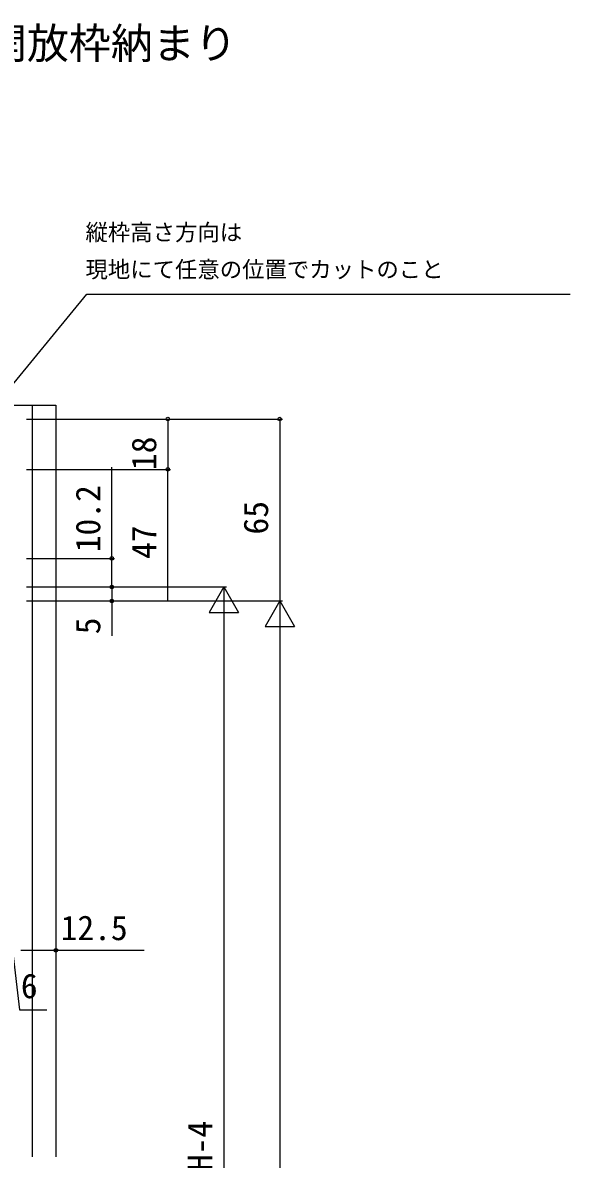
# Model space of a CAD drawing. Units: millimetres, scale not verified. Extents: x -525 to 525, y -784 to 780.
# Drawn here: x -202.6 to -6.8, y -468 to -62.1 of the extents above; entities that cross this region are included whole.
import ezdxf
from ezdxf.enums import TextEntityAlignment as Align

# ---------------------------------------------------------------- set-up
doc = ezdxf.new("R2010")
doc.units = ezdxf.units.MM
doc.header["$LTSCALE"] = 4
for name, color, linetype in [('0-2_USER1', 3, 'Continuous'), ('0-4_YKK_12', 2, 'Continuous'), ('0-7_YKK_D', 6, 'Continuous')]:
    doc.layers.add(name, color=color, linetype=linetype)
doc.styles.add('ＭＳ ゴシック', font='')
doc.styles.get('ＭＳ ゴシック').set_extended_font_data('MS Gothic')

msp = doc.modelspace()

# ---------------------------------------------------------------- linework, layer by layer
at = {"layer": '0-4_YKK_12'}
for p, q in [((-262.708, -198.625), (-190.708, -198.625)), ((-199.208, -198.625), (-199.208, -467.126)), ((-190.708, -198.625), (-190.708, -467.126))]:
    msp.add_line(p, q, dxfattribs=at)
at = {"layer": '0-7_YKK_D'}
for p, q in [((-201.208, -203.625), (-149.708, -203.625)), ((-201.208, -203.625), (-109.708, -203.625)), ((-150.708, -203.625), (-150.708, -221.625)), ((-110.708, -203.625), (-110.708, -268.625)), ((-201.208, -221.625), (-149.708, -221.625)), ((-201.208, -221.625), (-149.708, -221.625)), ((-150.708, -268.625), (-150.708, -221.625)), ((-201.208, -253.425), (-169.708, -253.425)), ((-201.208, -263.625), (-129.708, -263.625)), ((-201.208, -263.625), (-169.708, -263.625)), ((-201.208, -263.625), (-169.708, -263.625)), ((-130.708, -263.625), (-135.958, -272.719)), ((-130.708, -263.625), (-125.458, -272.719)), ((-130.708, -263.625), (-130.708, -281.812)), ((-201.208, -268.625), (-149.708, -268.625)), ((-201.208, -268.625), (-109.708, -268.625)), ((-201.208, -268.625), (-109.708, -268.625)), ((-201.208, -268.625), (-169.708, -268.625)), ((-110.708, -268.625), (-115.958, -277.719)), ((-110.708, -268.625), (-105.458, -277.719)), ((-110.708, -268.625), (-110.708, -286.812)), ((-135.958, -272.719), (-125.458, -272.719)), ((-130.708, -274.125), (-130.708, -649.129)), ((-115.958, -277.719), (-105.458, -277.719)), ((-110.708, -279.125), (-110.708, -658.131)), ((-190.708, -351.146), (-190.708, -394.404))]:
    msp.add_line(p, q, dxfattribs=at)
for points in [[(-212.085, -198.625), (-210.467, -196.655), (-179.593, -159.048), (-6.843, -159.048)], [(-170.708, -263.625), (-170.708, -253.425), (-170.708, -220.875)], [(-170.708, -263.625), (-170.708, -268.625), (-170.708, -281.13)], [(-206.208, -393.404), (-203.769, -414.654), (-193.951, -414.654)], [(-203.208, -393.404), (-190.708, -393.404), (-159.158, -393.404)]]:
    msp.add_lwpolyline(points, dxfattribs=at)
for centre in [(-150.708, -203.625), (-110.708, -203.625), (-150.708, -221.625), (-150.708, -221.625), (-170.708, -253.425), (-170.708, -263.625), (-170.708, -263.625), (-170.708, -268.625), (-190.708, -393.404)]:
    msp.add_circle(centre, 0.637, dxfattribs=at)

# ---------------------------------------------------------------- texts
at = {"layer": '0-2_USER1', "style": 'ＭＳ ゴシック'}
msp.add_text('■アウトセット引戸\u3000片引き戸（平入）開放枠納まり', height=11, dxfattribs=at).set_placement((-486.153, -78.227), align=Align.BOTTOM_LEFT)
at = {"layer": '0-7_YKK_D', "style": 'ＭＳ ゴシック'}
for s, height, p in [('縦枠高さ方向は', 5.865, (-180.138, -141.629)), ('現地にて任意の位置でカットのこと', 5.865, (-180.138, -154.888)), ('12.5', 8.798, (-188.999, -392.404)), ('6', 8.798, (-203.224, -413.154))]:
    msp.add_text(s, height=height, dxfattribs=at).set_placement(p, align=Align.BOTTOM_LEFT)
for s, p in [('18', (-152.208, -221.864)), ('10.2', (-172.208, -251.216)), ('65', (-112.208, -244.887)), ('47', (-152.208, -253.614)), ('5', (-172.208, -280.516)), ('DH＝H-4', (-132.208, -496.23))]:
    msp.add_text(s, height=8.798, rotation=90, dxfattribs=at).set_placement(p, align=Align.BOTTOM_LEFT)

doc.saveas('drawing.dxf')
